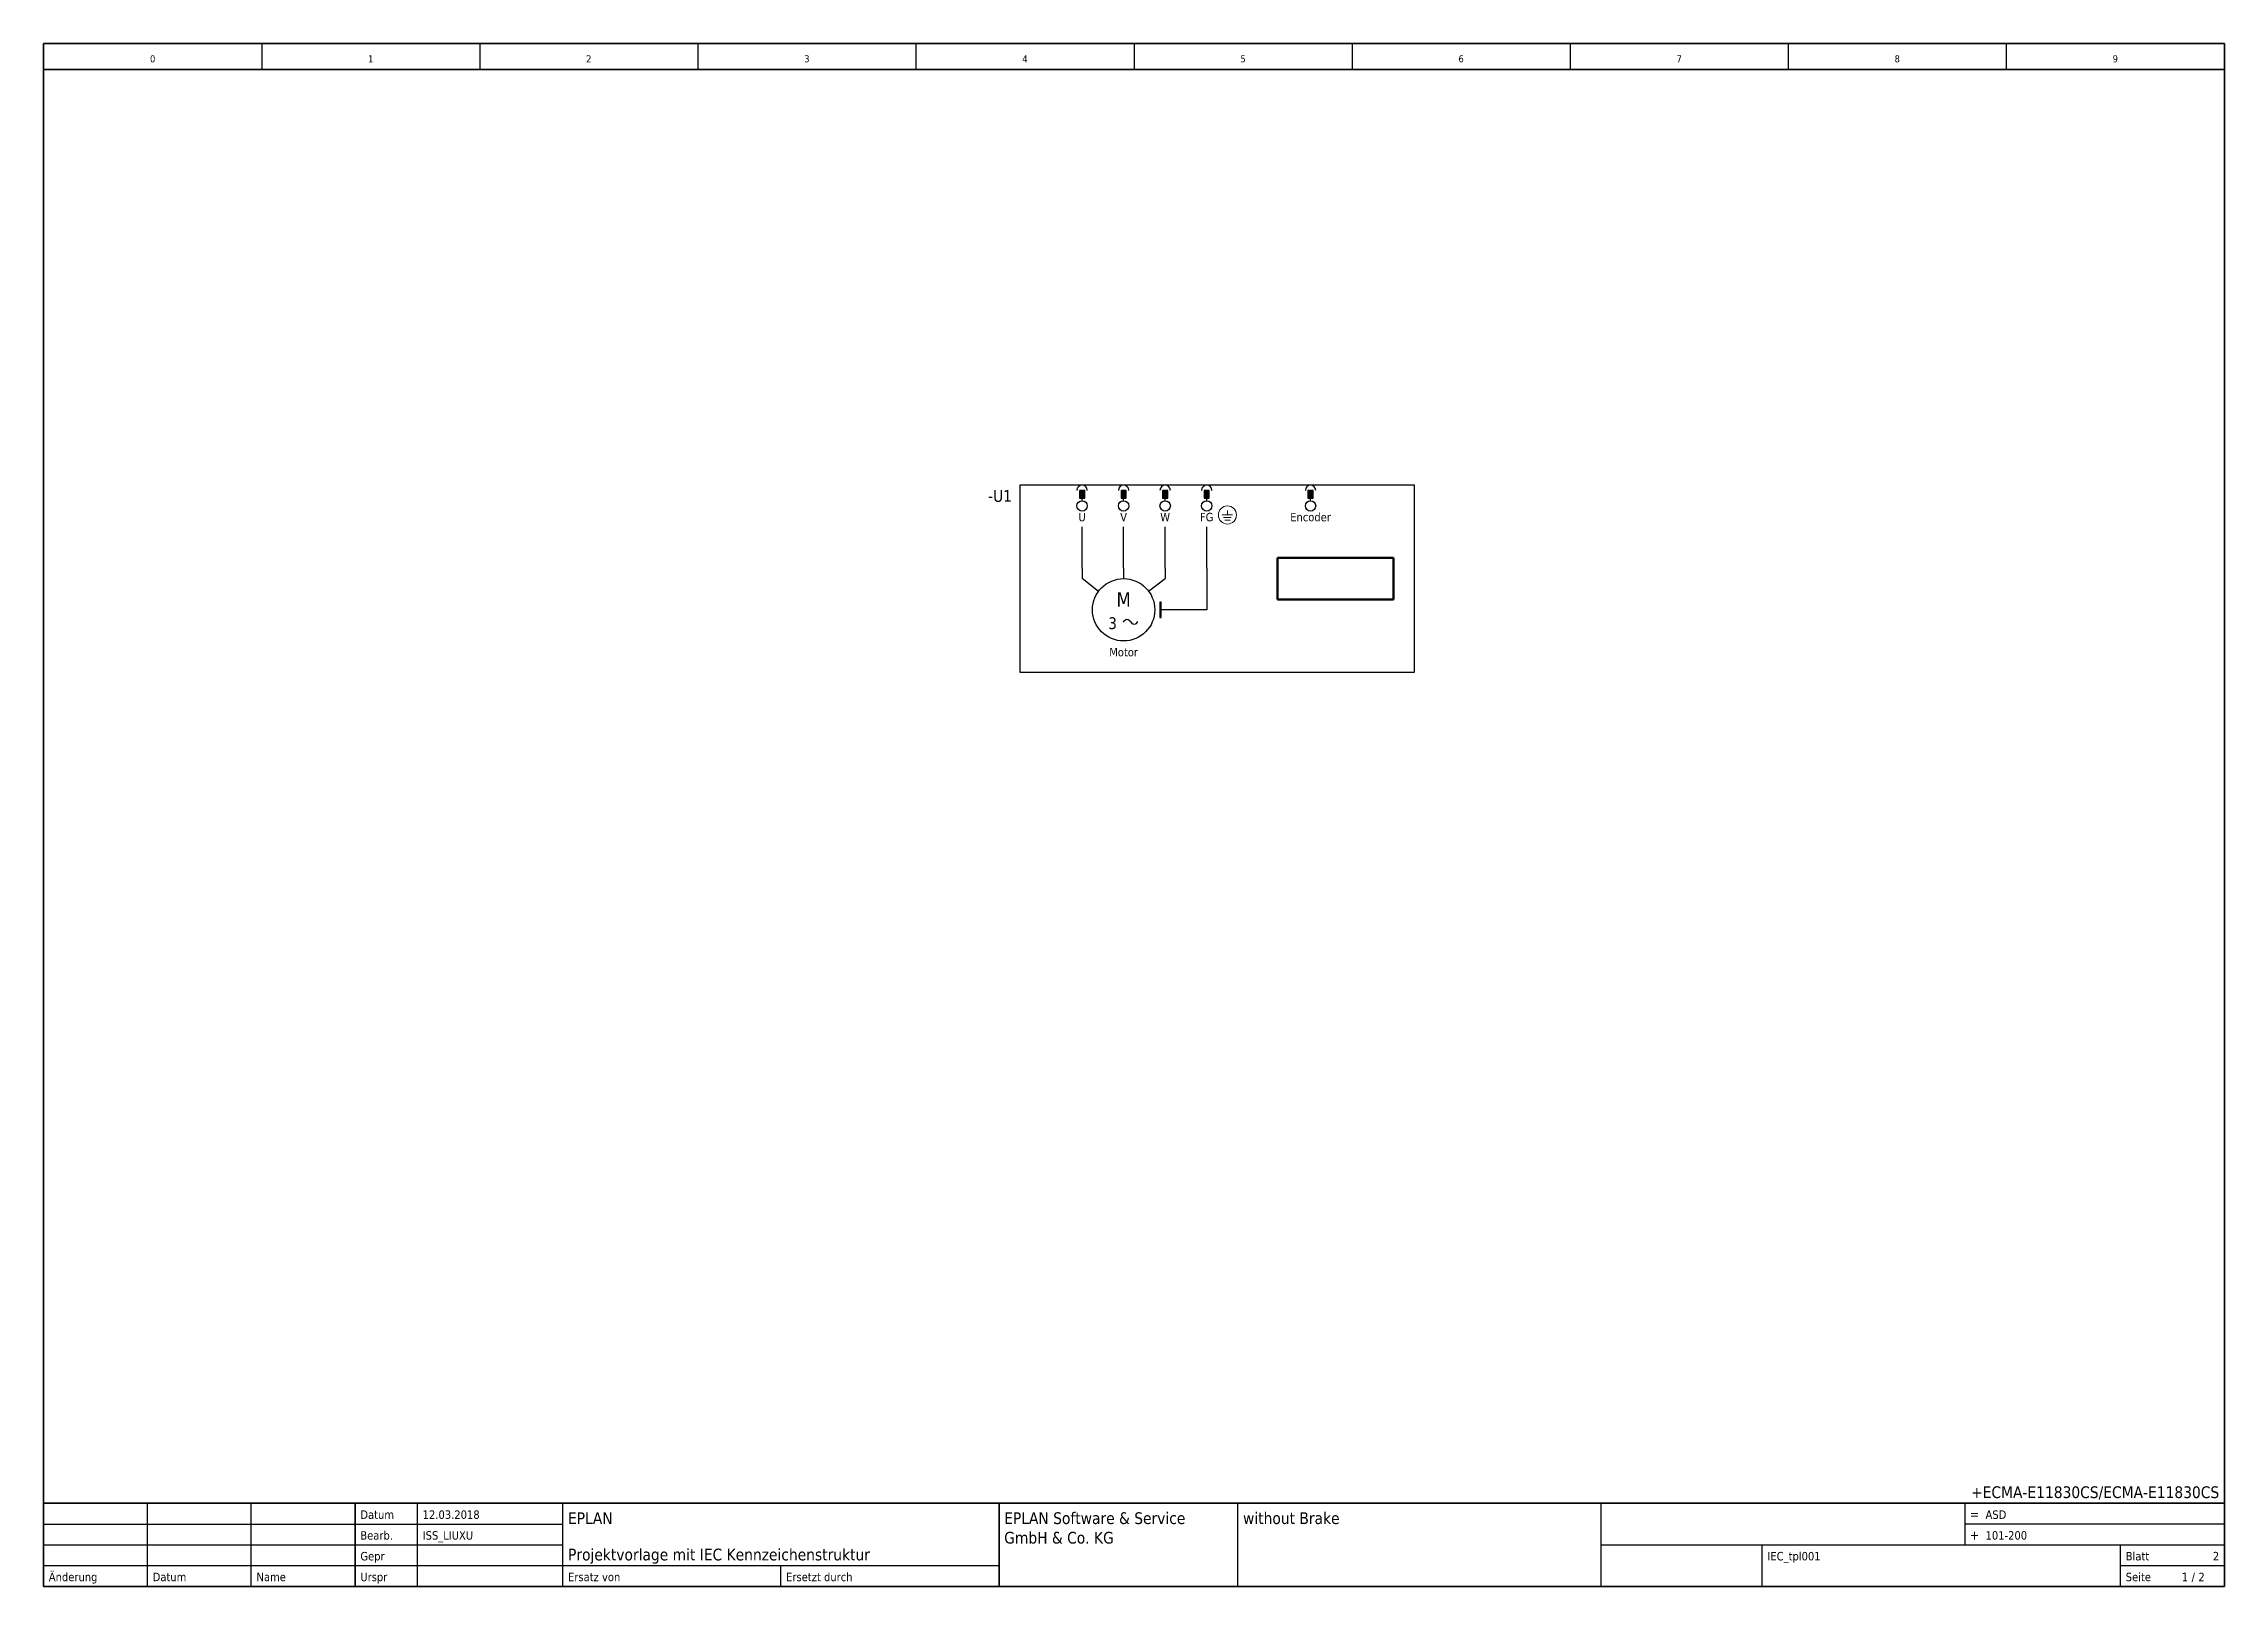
# Model space of a CAD drawing. Header units: millimetres. Extents: x 0 to 420, y 0 to 297.
import ezdxf
from ezdxf.enums import TextEntityAlignment as Align

# ---------------------------------------------------------------- set-up
doc = ezdxf.new("R2010")
doc.units = ezdxf.units.MM
for name, color, linetype, lineweight in [('EPLAN_Graphic', 240, 'Continuous', 50), ('EPLAN_Property', 1, 'Continuous', 25), ('EPLAN_Symbol', 7, 'Continuous', 25), ('EPLAN_Text', 73, 'Continuous', 35)]:
    doc.layers.add(name, color=color, linetype=linetype, lineweight=lineweight)
doc.styles.add('Tahoma', font='')
doc.styles.get('Tahoma').set_extended_font_data('Tahoma')
picture_1 = doc.add_image_def('image1.jpg', size_in_pixel=(185, 66))

# ---------------------------------------------------------------- blocks, each defined once
blk = doc.blocks.new('EPLSYM_LibraryIEC_symbol_Symbol307_Variant0_Placement7')
at = {"layer": 'EPLAN_Symbol', "linetype": 'Continuous', "ltscale": 4}
blk.add_hatch(color=256, dxfattribs=at).paths.add_polyline_path([(15, -1.5), (15.25, -1.5), (15.25, 1.5), (15, 1.5)], flags=0)
at = {"layer": 'EPLAN_Symbol', "linetype": 'Continuous'}
for p, q in [((0, 8), (0, 6)), ((8, 8), (8, 6)), ((16, 8), (16, 6))]:
    blk.add_line(p, q, dxfattribs=at)
at = {"layer": 'EPLAN_Symbol', "linetype": 'Continuous', "ltscale": 4}
for p, q in [((3.15, 3.53), (0, 6)), ((12.8, 3.6), (16, 6)), ((24, 8), (24, 0)), ((24, 0), (15, 0))]:
    blk.add_line(p, q, dxfattribs=at)
blk.add_lwpolyline([(15, -1.5), (15.25, -1.5), (15.25, 1.5), (15, 1.5)], close=True, dxfattribs=at)
at = {"layer": 'EPLAN_Symbol', "linetype": 'Continuous'}
blk.add_circle((8, 0), 6, dxfattribs=at)
at = {"layer": 'EPLAN_Symbol', "ltscale": 4}
for centre, start, end in [((8.65, -2.64), 20, 160), ((10.03, -2.01), 200, 340)]:
    blk.add_arc(centre, 0.75, start, end, dxfattribs=at)
at = {"layer": 'EPLAN_Property', "style": 'Tahoma'}
for tag, height, p in [('Connection_Description1', 1.17, (0.6, 9.3)), ('Connection_Name1', 1.63, (0.6, 6.6)), ('Connection_Description2', 1.17, (8.6, 9.3)), ('Connection_Name2', 1.63, (8.6, 6.6)), ('17_20029[3]', 1.17, (16.6, 9.3)), ('17_20028[3]', 1.63, (16.6, 6.6)), ('17_20029[4]', 1.17, (24.6, 9.3)), ('17_20028[4]', 1.63, (24.6, 6.6))]:
    blk.add_attdef(tag, text='', height=height, dxfattribs=at).set_placement(p, align=Align.BOTTOM_LEFT)
at = {"layer": 'EPLAN_Symbol', "style": 'Tahoma'}
blk.add_text('M', height=2.71, dxfattribs=at).set_placement((8, 1.98), align=Align.MIDDLE_CENTER)
blk.add_text('3', height=2.26, dxfattribs=at).set_placement((5.02, -4.38), align=Align.BOTTOM_LEFT)
blk = doc.blocks.new('EPLSYM_LibrarySPECIAL_Symbol408_Variant0_Placement1')
at = {"layer": 'EPLAN_Symbol', "ltscale": 4}
blk.add_hatch(color=256, dxfattribs=at).paths.add_polyline_path([(-0.5, 1.5), (0.5, 1.5), (0.5, 3), (-0.5, 3)], flags=0)
blk.add_line((0, 1), (0, 1.5), dxfattribs=at)
blk.add_lwpolyline([(-0.5, 1.5), (0.5, 1.5), (0.5, 3), (-0.5, 3)], close=True, dxfattribs=at)
blk.add_circle((0, 0), 1, dxfattribs=at)
blk.add_arc((0, 3), 1, 0, 180, dxfattribs=at)
at = {"layer": 'EPLAN_Property', "style": 'Tahoma'}
blk.add_attdef('Connection_Description', text='', height=1.1739, dxfattribs=at).set_placement((2.3, 3.26522), align=Align.TOP_LEFT)
blk.add_attdef('Connection_Name', text='', height=1.6254, dxfattribs=at).set_placement((0, -1.32508), align=Align.TOP_CENTER)
blk = doc.blocks.new('EPLSYM_LibrarySPECIAL_Symbol0_Variant0_Placement1')
at = {"layer": 'EPLAN_Symbol', "ltscale": 4}
blk.add_lwpolyline([(0, -36), (76, -36), (76, 0), (0, 0)], close=True, dxfattribs=at)
at = {"layer": 'EPLAN_Property', "style": 'Tahoma'}
for tag, height, p in [('DT_Name', 2.2575, (-1.5, -0.9515)), ('Supplementary_Field', 1.6254, (-1.5, -7.27508)), ('Technical_Data', 1.6254, (-1.5, -4.57508)), ('Function_Text', 1.6254, (-1.5, -9.97508)), ('Mounting_Location', 1.6254, (-1.5, -15.37508)), ('Label_Text', 1.6254, (-1.5, -12.67508))]:
    blk.add_attdef(tag, text='', height=height, dxfattribs=at).set_placement(p, align=Align.TOP_RIGHT)

msp = doc.modelspace()

# ---------------------------------------------------------------- linework, layer by layer
at = {"layer": 'EPLAN_Graphic', "linetype": 'Continuous', "lineweight": 25, "ltscale": 4}
for p, q in [((42, 297), (42, 292)), ((84, 297), (84, 292)), ((126, 297), (126, 292)), ((168, 297), (168, 292)), ((210, 297), (210, 292)), ((252, 297), (252, 292)), ((294, 297), (294, 292)), ((336, 297), (336, 292)), ((378, 297), (378, 292)), ((20, 0), (20, 16)), ((40, 0), (40, 16)), ((72, 0), (72, 16)), ((100, 0), (100, 16)), ((230, 0), (230, 16)), ((300, 0), (300, 16)), ((370, 16), (370, 8)), ((0, 12), (100, 12)), ((420, 12), (370, 12)), ((0, 8), (100, 8)), ((300, 8), (420, 8)), ((331, 0), (331, 8)), ((400, 0), (400, 8)), ((0, 4), (184, 4)), ((142, 0), (142, 4)), ((400, 4), (420, 4))]:
    msp.add_line(p, q, dxfattribs=at)
at = {"layer": 'EPLAN_Graphic', "linetype": 'Continuous', "lineweight": 35, "ltscale": 4}
for p, q in [((0, 292), (420, 292)), ((0, 16), (420, 16)), ((60, 0), (60, 16)), ((184, 0), (184, 16))]:
    msp.add_line(p, q, dxfattribs=at)
at = {"layer": 'EPLAN_Graphic', "lineweight": 0, "ltscale": 4}
for p, q in [((227.01, 206.26), (228.99, 206.26)), ((228, 206.26), (228, 207.13)), ((227.26, 205.77), (228.74, 205.77)), ((227.5, 205.27), (228.5, 205.27))]:
    msp.add_line(p, q, dxfattribs=at)
at = {"layer": 'EPLAN_Graphic', "linetype": 'Continuous', "lineweight": 35, "ltscale": 4}
msp.add_lwpolyline([(0, 0), (420, 0), (420, 297), (0, 297)], close=True, dxfattribs=at)
at = {"layer": 'EPLAN_Graphic', "lineweight": 0, "ltscale": 4}
msp.add_circle((228, 206.26), 1.74, dxfattribs=at)
at = {"layer": 'EPLAN_Symbol', "ltscale": 4}
for p, q in [((200, 196), (200, 204)), ((208, 196), (208, 204)), ((216, 196), (216, 204)), ((224, 196), (224, 204))]:
    msp.add_line(p, q, dxfattribs=at)

# ---------------------------------------------------------------- block references
ref = msp.add_blockref('EPLSYM_LibrarySPECIAL_Symbol0_Variant0_Placement1', (188, 212))
ref.add_attrib('DT_Name', '-U1', dxfattribs={"layer": 'EPLAN_Property', "height": 2.257, "style": 'Tahoma'}).set_placement((186.5, 211.05), align=Align.TOP_RIGHT)
ref = msp.add_blockref('EPLSYM_LibrarySPECIAL_Symbol408_Variant0_Placement1', (200, 208))
ref.add_attrib('Connection_Name', 'U', dxfattribs={"layer": 'EPLAN_Property', "height": 1.63, "style": 'Tahoma'}).set_placement((200, 206.67), align=Align.TOP_CENTER)
ref = msp.add_blockref('EPLSYM_LibrarySPECIAL_Symbol408_Variant0_Placement1', (208, 208))
ref.add_attrib('Connection_Name', 'V', dxfattribs={"layer": 'EPLAN_Property', "height": 1.63, "style": 'Tahoma'}).set_placement((208, 206.67), align=Align.TOP_CENTER)
ref = msp.add_blockref('EPLSYM_LibrarySPECIAL_Symbol408_Variant0_Placement1', (216, 208))
ref.add_attrib('Connection_Name', 'W', dxfattribs={"layer": 'EPLAN_Property', "height": 1.63, "style": 'Tahoma'}).set_placement((216, 206.67), align=Align.TOP_CENTER)
ref = msp.add_blockref('EPLSYM_LibrarySPECIAL_Symbol408_Variant0_Placement1', (224, 208))
ref.add_attrib('Connection_Name', 'FG', dxfattribs={"layer": 'EPLAN_Property', "height": 1.625, "style": 'Tahoma'}).set_placement((224, 206.67), align=Align.TOP_CENTER)
ref = msp.add_blockref('EPLSYM_LibrarySPECIAL_Symbol408_Variant0_Placement1', (244, 208))
ref.add_attrib('Connection_Name', 'Encoder', dxfattribs={"layer": 'EPLAN_Property', "height": 1.625, "style": 'Tahoma'}).set_placement((244, 206.67), align=Align.TOP_CENTER)
msp.add_blockref('EPLSYM_LibraryIEC_symbol_Symbol307_Variant0_Placement7', (200, 188))

# ---------------------------------------------------------------- texts
at = {"layer": 'EPLAN_Graphic', "style": 'Tahoma'}
msp.add_text('Motor', height=1.625, dxfattribs=at).set_placement((208, 180.67), align=Align.TOP_CENTER)
for s, height, p in [('Datum', 1.625, (61, 13)), ('=', 1.81, (371, 13)), ('Bearb.', 1.625, (61, 9)), ('+', 1.81, (371, 9)), ('Gepr', 1.625, (61, 5)), ('Blatt', 1.625, (401, 5)), ('Änderung', 1.625, (1, 1)), ('Datum', 1.625, (21, 1)), ('Name', 1.625, (41, 1)), ('Urspr', 1.625, (61, 1)), ('Ersatz von', 1.625, (101, 1)), ('Ersetzt durch', 1.6254, (143, 1)), ('Seite', 1.625, (401, 1))]:
    msp.add_text(s, height=height, dxfattribs=at).set_placement(p)
msp.add_text('/', height=1.63, dxfattribs=at).set_placement((414, 1), align=Align.CENTER)
at = {"layer": 'EPLAN_Text', "style": 'Tahoma'}
for s, p in [('0', (21, 293)), ('1', (63, 293)), ('2', (105, 293)), ('3', (147, 293)), ('4', (189, 293)), ('5', (231, 293)), ('6', (273, 293)), ('7', (315, 293)), ('8', (357, 293)), ('9', (399, 293))]:
    msp.add_text(s, height=1.35, dxfattribs=at).set_placement(p, align=Align.BOTTOM_CENTER)
for s, height, p in [('+ECMA-E11830CS/ECMA-E11830CS', 2.2575, (419, 17)), ('2', 1.63, (419, 5)), ('1', 1.63, (413, 1))]:
    msp.add_text(s, height=height, dxfattribs=at).set_placement(p, align=Align.RIGHT)
for s, height, p in [('12.03.2018', 1.625, (73, 13)), ('EPLAN', 2.257, (101, 12)), ('without Brake', 2.2575, (231, 12)), ('ASD', 1.625, (374, 13)), ('ISS_LIUXU', 1.625, (73, 9)), ('101-200', 1.625, (374, 9)), ('Projektvorlage mit IEC Kennzeichenstruktur', 2.2575, (101, 5)), ('IEC_tpl001', 1.625, (332, 5)), ('2', 1.63, (415, 1))]:
    msp.add_text(s, height=height, dxfattribs=at).set_placement(p)
at = {"layer": 'EPLAN_Text', "insert": (185, 14.26), "char_height": 2.2575, "attachment_point": 1, "style": 'Tahoma'}
msp.add_mtext('EPLAN Software & Service\\PGmbH & Co. KG', dxfattribs=at)

# ---------------------------------------------------------------- pictures from other files: only their frames are drawn
at = {"layer": 'EPLAN_Graphic'}
image = msp.add_image(picture_1, insert=(237.62, 190), size_in_units=(22.38, 8), dxfattribs=at)
image.dxf.flags = 15

doc.saveas('drawing.dxf')
